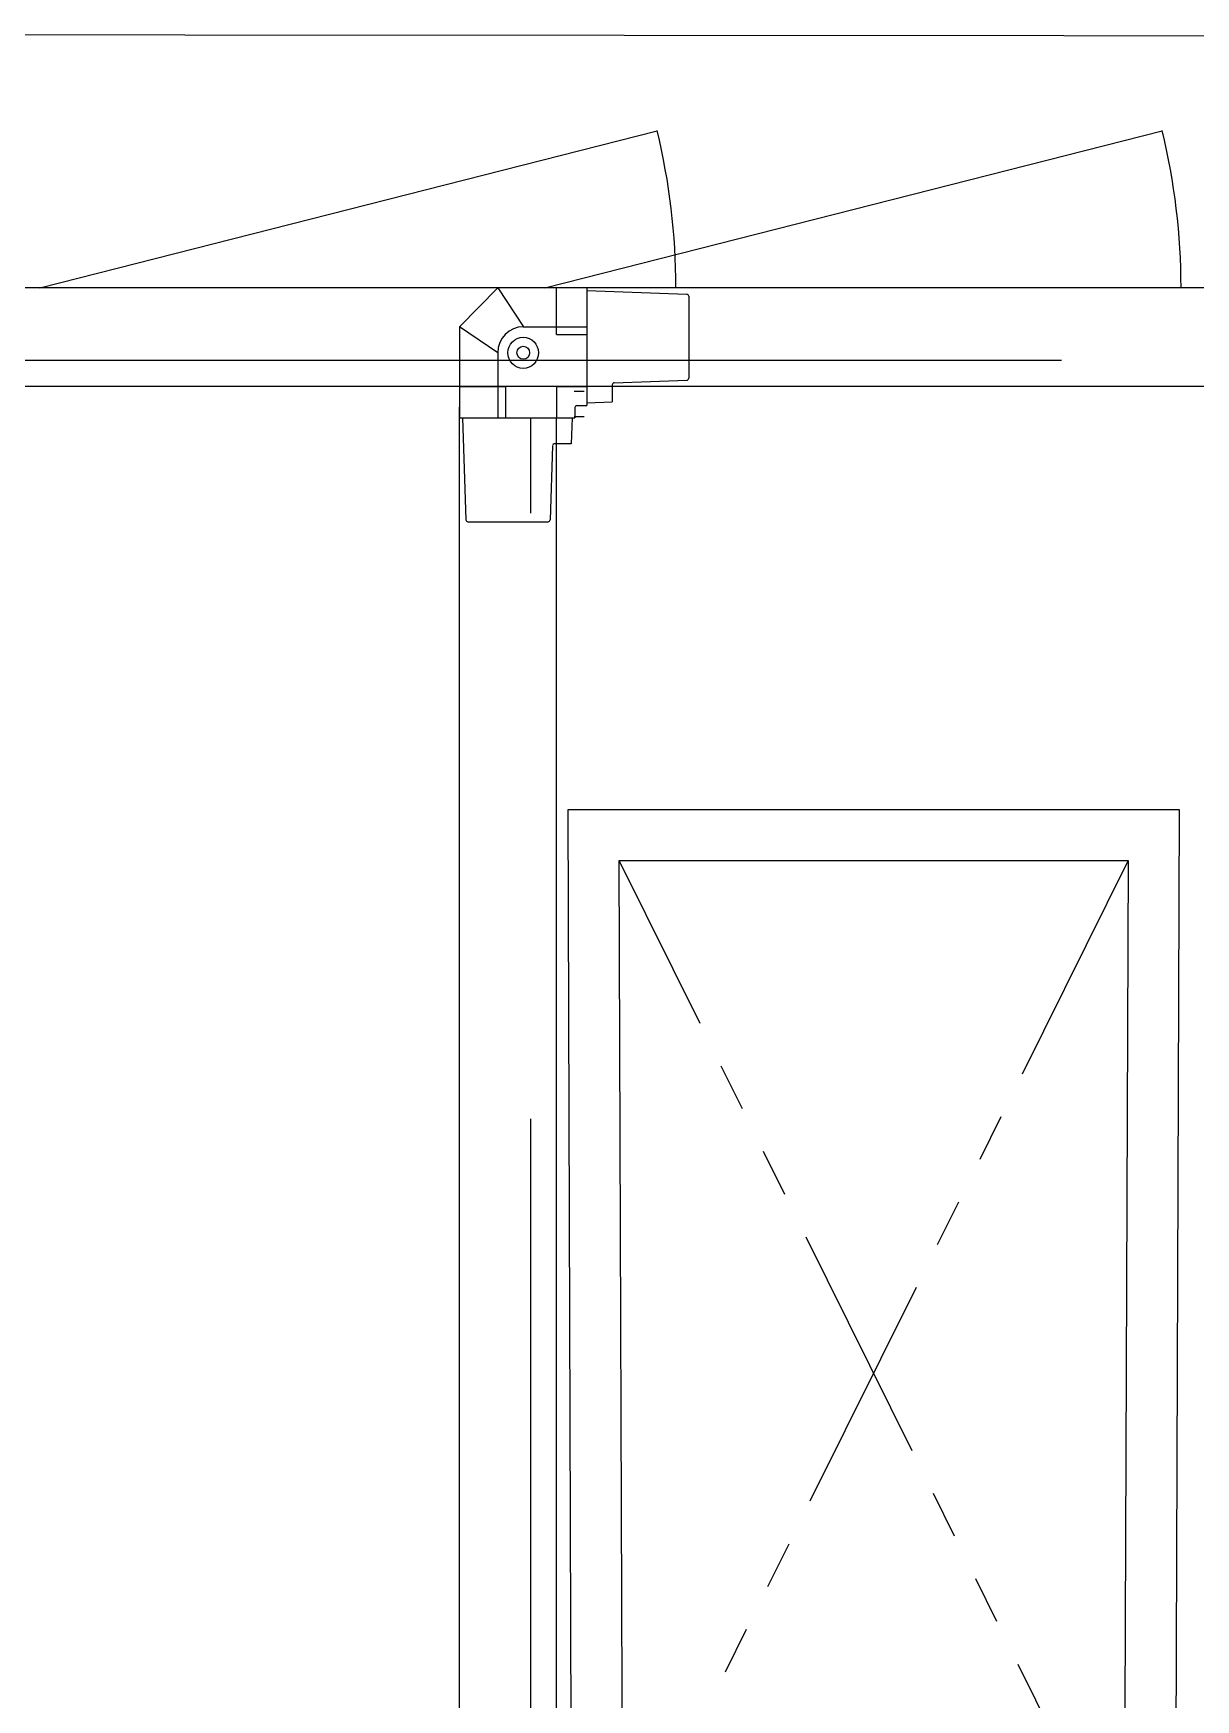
# Model space of a CAD drawing. Header units: millimetres. Extents: x -95754 to 177808, y 34455 to 150605.
# Drawn here: x 173366 to 174280, y 139345 to 140655 of the extents above; entities that cross this region are included whole.
import ezdxf

# ---------------------------------------------------------------- set-up
doc = ezdxf.new("R2010")
doc.units = ezdxf.units.MM
doc.header["$LTSCALE"] = 300
doc.linetypes.add('HIDDEN2', pattern=[4.7625, 3.175, -1.5875])
doc.linetypes.add('PHANTOM2', pattern=[1.25, 0.625, -0.125, 0.125, -0.125, 0.125, -0.125])
for name, color, linetype in [('A-ETC-기계', 253, 'Continuous'), ('DAMPER', 5, 'Continuous'), ('FRAME', 3, 'Continuous'), ('text', 2, 'Continuous'), ('도면층1', 15, 'PHANTOM2'), ('장비패드', 7, 'Continuous')]:
    doc.layers.add(name, color=color, linetype=linetype)

# ---------------------------------------------------------------- blocks, each defined once
blk = doc.blocks.new('*U1762')
at = {"color": 0}
blk.add_line((500, 0), (14.8, -120.8), dxfattribs=at)
blk.add_arc((500, 0), 500, 180, 193.9849, dxfattribs=at)
blk = doc.blocks.new('A$C26806475')
at = {"color": 0}
for p, q in [((30, 180), (0, 150)), ((100, 180), (30, 180)), ((30, 180), (50.1, 150)), ((100, 180), (100, 104)), ((100, 177.8), (178.5, 175)), ((180, 173.5), (180, 110.4)), ((0, 150), (0, 80)), ((30, 129.9), (0, 150)), ((50, 150), (100, 150)), ((30, 130), (30, 80)), ((77.5, 104), (100, 104)), ((100, 104), (100, 89.4)), ((120, 105.4), (120, 92.2)), ((121.4, 106.9), (178.5, 108.9)), ((76, 102.5), (76, 80)), ((100, 91.6), (120, 92.2)), ((0, 80), (76, 80)), ((2.2, 80), (4.9, 1.4)), ((76, 80), (90.6, 80)), ((88.4, 80), (87.7, 60)), ((90.6, 87.9), (90.6, 80)), ((92.1, 89.4), (100, 89.4)), ((73.1, 58.5), (71.1, 1.4)), ((87.7, 60), (74.6, 60)), ((6.4, 0), (69.6, 0))]:
    blk.add_line(p, q, dxfattribs=at)
at = {"color": 0, "linetype": 'HIDDEN2', "ltscale": 0.4}
for p, q in [((76, 144), (76, 180)), ((76, 144), (100, 144)), ((0, 104), (36, 104)), ((36, 104), (36, 80))]:
    blk.add_line(p, q, dxfattribs=at)
at = {"color": 0}
for radius in [12, 5]:
    blk.add_circle((50, 130), radius, dxfattribs=at)
for centre, radius, start, end in [((178.5, 173.5), 1.5, 0, 88), ((50, 130), 20, 90, 180), ((77.5, 102.5), 1.5, 90, 180), ((121.5, 105.4), 1.5, 92, 180), ((178.5, 110.4), 1.5, 272, 0), ((92.1, 87.9), 1.5, 90, 180), ((74.6, 58.5), 1.5, 90, 178), ((6.4, 1.5), 1.5, 182, 270), ((69.6, 1.5), 1.5, 270, 358)]:
    blk.add_arc(centre, radius, start, end, dxfattribs=at)
blk = doc.blocks.new('G$C618AA28F')
at = {"layer": 'DAMPER', "color": 0}
for points in [[(-1960.2, 440.2), (-1486.2, 440.2), (-1483.2, -439.8), (-1963.3, -439.8)], [(-1920.2, 400.2), (-1526.2, 400.2), (-1523.2, -399.8), (-1923.3, -399.8)]]:
    blk.add_lwpolyline(points, close=True, dxfattribs=at)
at = {"layer": 'FRAME', "color": 0}
for p, q in [((-1473.9, 756), (-1473.9, -747.8)), ((-1397.9, 756), (-1397.9, -756)), ((-1487.9, -748.8), (-1495.9, -748.8)), ((-3299.6, -772.3), (-100, -772.3)), ((-3307.6, -850), (-100, -850))]:
    blk.add_line(p, q, dxfattribs=at)
at = {"layer": 'FRAME', "color": 0, "linetype": 'HIDDEN2'}
for p, q in [((-1453.9, 756), (-1453.9, -747.8)), ((-1487.9, -768.8), (-1495.9, -768.8)), ((-3299.6, -792.8), (-100, -792.8))]:
    blk.add_line(p, q, dxfattribs=at)
at = {"layer": '도면층1', "color": 0}
for p, q in [((-1923.3, -399.8), (-1526.2, 400.2)), ((-1920.2, 400.2), (-1523.2, -399.8))]:
    blk.add_line(p, q, dxfattribs=at)
at = {"color": 0, "yscale": 1.02222, "rotation": 180}
blk.add_blockref('A$C26806475', (-1397.9, -666), dxfattribs=at)
at = {"layer": 'text', "color": 0, "yscale": 1.02222}
for p in [(-1964.8, -850), (-1567.9, -850)]:
    blk.add_blockref('*U1762', p, dxfattribs=at)
blk = doc.blocks.new('4F_기계장비')
at = {"layer": 'A-ETC-기계', "rotation": 180}
blk.add_blockref('G$C618AA28F', (79750, -9000), dxfattribs=at)

msp = doc.modelspace()

# ---------------------------------------------------------------- linework, layer by layer
at = {"layer": '장비패드', "elevation": 0}
msp.add_lwpolyline([(175903.5, 140651.9), (175903.5, 138551.9), (172103.6, 138555), (172103.6, 140655)], close=True, dxfattribs=at)

# ---------------------------------------------------------------- block references
at = {"layer": 'A-ETC-기계'}
msp.add_blockref('4F_기계장비', (92553.6, 148605), dxfattribs=at)

doc.saveas('drawing.dxf')
